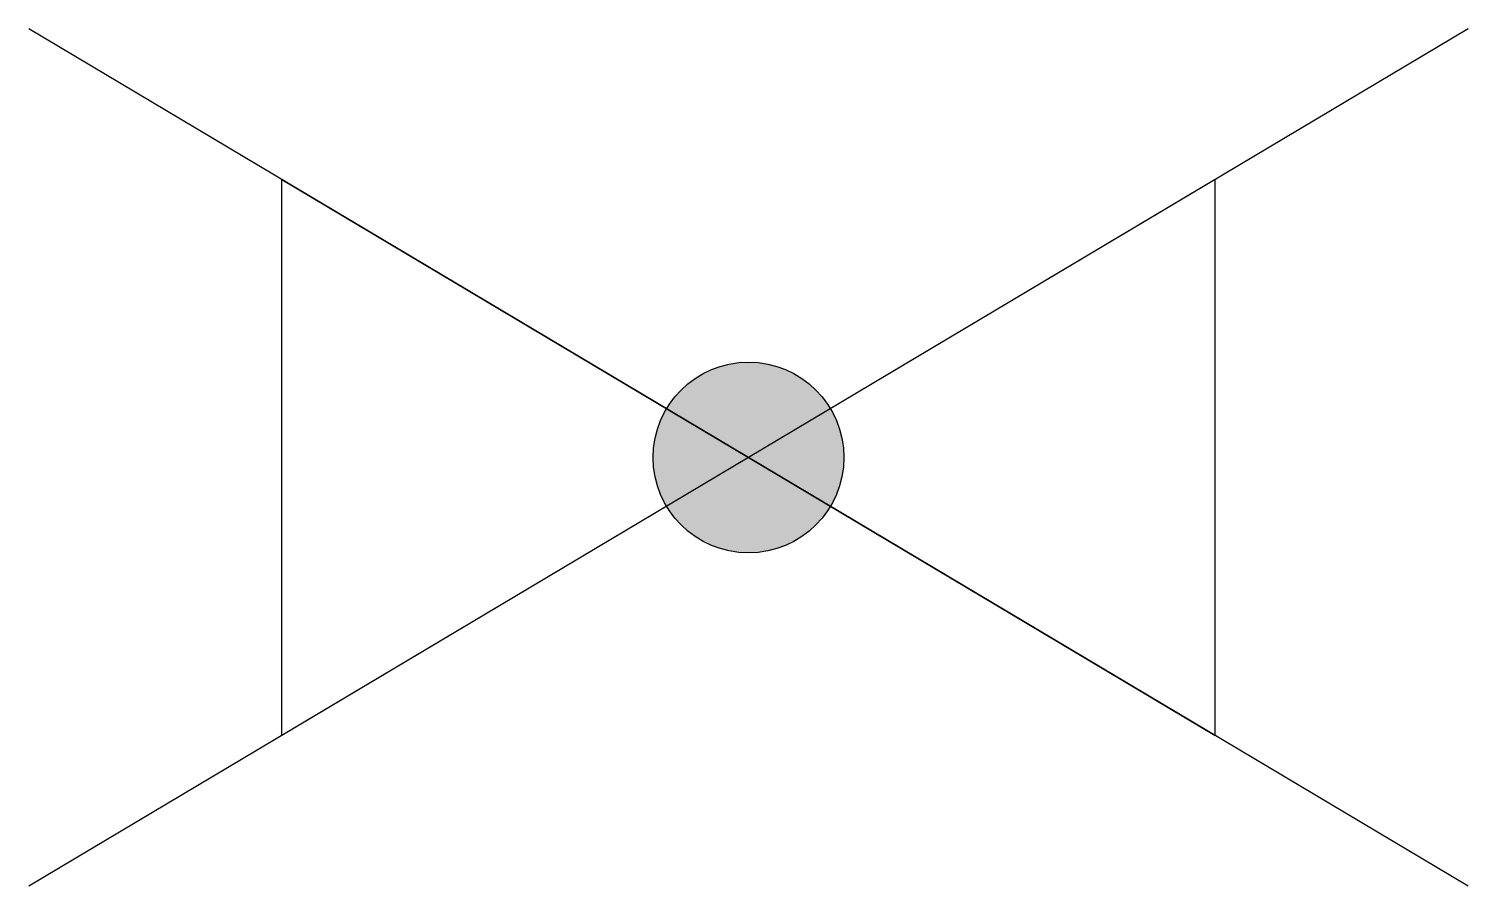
# Model space of a CAD drawing. Extents: x -3.55 to 3.55, y -2.12 to 2.12.
import ezdxf

# ---------------------------------------------------------------- set-up
doc = ezdxf.new("R2010")
doc.units = 0
doc.header["$LTSCALE"] = 0.2

msp = doc.modelspace()

# ---------------------------------------------------------------- hatches: boundary and pattern name
h = msp.add_hatch(color=256)
edge = h.paths.add_edge_path()
edge.add_arc((0, 0), 0.4712, 0, 360)

# ---------------------------------------------------------------- linework, layer by layer
for p, q in [((3.5539, 2.1182), (-3.5539, -2.1182)), ((3.5539, -2.1182), (-3.5539, 2.1182)), ((2.3039, 1.3732), (-2.3039, -1.3732)), ((-2.3039, 1.3732), (2.3039, -1.3732)), ((-2.3039, -1.3732), (-2.3039, 1.3732)), ((2.3039, -1.3732), (2.3039, 1.3732))]:
    msp.add_line(p, q)
msp.add_circle((0, 0), 0.4712)

doc.saveas('drawing.dxf')
